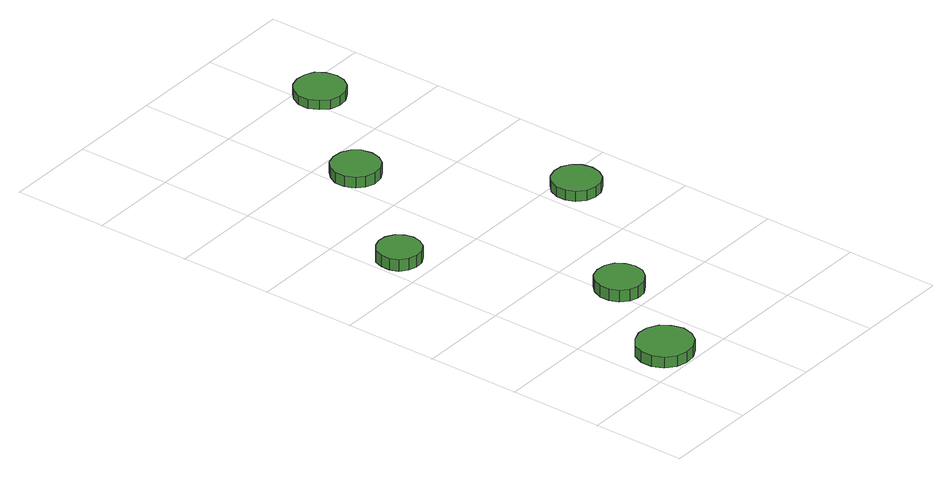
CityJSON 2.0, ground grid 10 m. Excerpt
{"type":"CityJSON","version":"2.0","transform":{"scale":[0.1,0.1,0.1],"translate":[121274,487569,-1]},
"CityObjects":{
"tree1":{"type":"SolitaryVegetationObject","attributes":{"function":"something"},"geometry":[{"type":"MultiSurface","lod":"1","boundaries":[[[0,1,2,3,4,5,6,7,8,9,10,11,12,13,14]],[[15,16,17,18,19,20,21,22,23,24,25,26,27,28,29]],[[0,29,28,1]],[[1,28,27,2]],[[2,27,26,3]],[[3,26,25,4]],[[4,25,24,5]],[[5,24,23,6]],[[6,23,22,7]],[[7,22,21,8]],[[8,21,20,9]],[[9,20,19,10]],[[10,19,18,11]],[[11,18,17,12]],[[12,17,16,13]],[[13,16,15,14]],[[14,15,29,0]]]}]},
"tree2":{"type":"SolitaryVegetationObject","attributes":{"function":"something"},"geometry":[{"type":"MultiSurface","lod":"1","boundaries":[[[30,31,32,33,34,35,36,37,38,39,40,41,42,43,44]],[[45,46,47,48,49,50,51,52,53,54,55,56,57,58,59]],[[30,59,58,31]],[[31,58,57,32]],[[32,57,56,33]],[[33,56,55,34]],[[34,55,54,35]],[[35,54,53,36]],[[36,53,52,37]],[[37,52,51,38]],[[38,51,50,39]],[[39,50,49,40]],[[40,49,48,41]],[[41,48,47,42]],[[42,47,46,43]],[[43,46,45,44]],[[44,45,59,30]]]}]},
"tree3":{"type":"SolitaryVegetationObject","attributes":{"function":"something"},"geometry":[{"type":"MultiSurface","lod":"1","boundaries":[[[60,61,62,63,64,65,66,67,68,69,70,71,72,73,74]],[[75,76,77,78,79,80,81,82,83,84,85,86,87,88,89]],[[60,89,88,61]],[[61,88,87,62]],[[62,87,86,63]],[[63,86,85,64]],[[64,85,84,65]],[[65,84,83,66]],[[66,83,82,67]],[[67,82,81,68]],[[68,81,80,69]],[[69,80,79,70]],[[70,79,78,71]],[[71,78,77,72]],[[72,77,76,73]],[[73,76,75,74]],[[74,75,89,60]]]}]},
"tree4":{"type":"SolitaryVegetationObject","attributes":{"function":"something"},"geometry":[{"type":"MultiSurface","lod":"1","boundaries":[[[90,91,92,93,94,95,96,97,98,99,100,101,102,103,104]],[[105,106,107,108,109,110,111,112,113,114,115,116,117,118,119]],[[90,119,118,91]],[[91,118,117,92]],[[92,117,116,93]],[[93,116,115,94]],[[94,115,114,95]],[[95,114,113,96]],[[96,113,112,97]],[[97,112,111,98]],[[98,111,110,99]],[[99,110,109,100]],[[100,109,108,101]],[[101,108,107,102]],[[102,107,106,103]],[[103,106,105,104]],[[104,105,119,90]]]}]},
"tree5":{"type":"SolitaryVegetationObject","attributes":{"function":"something"},"geometry":[{"type":"MultiSurface","lod":"1","boundaries":[[[120,121,122,123,124,125,126,127,128,129,130,131,132,133,134]],[[135,136,137,138,139,140,141,142,143,144,145,146,147,148,149]],[[120,149,148,121]],[[121,148,147,122]],[[122,147,146,123]],[[123,146,145,124]],[[124,145,144,125]],[[125,144,143,126]],[[126,143,142,127]],[[127,142,141,128]],[[128,141,140,129]],[[129,140,139,130]],[[130,139,138,131]],[[131,138,137,132]],[[132,137,136,133]],[[133,136,135,134]],[[134,135,149,120]]]}]},
"tree6":{"type":"SolitaryVegetationObject","attributes":{"function":"something"},"geometry":[{"type":"MultiSurface","lod":"1","boundaries":[[[150,151,152,153,154,155,156,157,158,159,160,161,162,163,164]],[[165,166,167,168,169,170,171,172,173,174,175,176,177,178,179]],[[150,179,178,151]],[[151,178,177,152]],[[152,177,176,153]],[[153,176,175,154]],[[154,175,174,155]],[[155,174,173,156]],[[156,173,172,157]],[[157,172,171,158]],[[158,171,170,159]],[[159,170,169,160]],[[160,169,168,161]],[[161,168,167,162]],[[162,167,166,163]],[[163,166,165,164]],[[164,165,179,150]]]}]}
},
"vertices":[
[76,30,19],[73,42,19],[66,52,19],[55,58,19],[43,59,19],[32,55,19],[22,47,19],[17,36,19],[17,24,19],[22,12,19],[32,4,19],[43,1,19],[55,2,19],[66,8,19],[73,18,19],[73,18,7],[66,8,7],[55,2,7],[43,1,7],[32,4,7],[22,12,7],[17,24,7],[17,36,7],[22,47,7],[32,55,7],[43,59,7],[55,58,7],[66,52,7],[73,42,7],[76,30,7],
[50,337,19],[48,346,19],[43,354,19],[34,359,19],[25,360,19],[16,357,19],[8,351,19],[5,342,19],[5,332,19],[8,323,19],[16,317,19],[25,314,19],[34,315,19],[43,320,19],[48,328,19],[48,328,6],[43,320,6],[34,315,6],[25,314,6],[16,317,6],[8,323,6],[5,332,6],[5,342,6],[8,351,6],[16,357,6],[25,360,6],[34,359,6],[43,354,6],[48,346,6],[50,337,6],
[138,136,19],[136,146,19],[130,155,19],[121,160,19],[110,161,19],[100,158,19],[93,151,19],[89,141,19],[89,131,19],[93,121,19],[100,114,19],[110,111,19],[121,112,19],[130,118,19],[136,126,19],[136,126,6],[130,118,6],[121,112,6],[110,111,6],[100,114,6],[93,121,6],[89,131,6],[89,141,6],[93,151,6],[100,158,6],[110,161,6],[121,160,6],[130,155,6],[136,146,6],[138,136,6],
[149,464,18],[147,475,18],[141,483,18],[132,488,18],[121,489,18],[111,486,18],[104,479,18],[99,470,18],[99,459,18],[104,449,18],[111,442,18],[121,439,18],[132,440,18],[141,445,18],[147,454,18],[147,454,6],[141,445,6],[132,440,6],[121,439,6],[111,442,6],[104,449,6],[99,459,6],[99,470,6],[104,479,6],[111,486,6],[121,489,6],[132,488,6],[141,483,6],[147,475,6],[149,464,6],
[257,280,18],[255,290,18],[249,299,18],[240,304,18],[230,305,18],[220,302,18],[212,295,18],[208,285,18],[208,275,18],[212,265,18],[220,258,18],[230,255,18],[240,256,18],[249,261,18],[255,270,18],[255,270,7],[249,261,7],[240,256,7],[230,255,7],[220,258,7],[212,265,7],[208,275,7],[208,285,7],[212,295,7],[220,302,7],[230,305,7],[240,304,7],[249,299,7],[255,290,7],[257,280,7],
[242,578,17],[240,589,17],[234,598,17],[224,603,17],[213,604,17],[203,601,17],[195,594,17],[190,584,17],[190,573,17],[195,563,17],[203,555,17],[213,552,17],[224,553,17],[234,559,17],[240,568,17],[240,568,7],[234,559,7],[224,553,7],[213,552,7],[203,555,7],[195,563,7],[190,573,7],[190,584,7],[195,594,7],[203,601,7],[213,604,7],[224,603,7],[234,598,7],[240,589,7],[242,578,7]
]}
